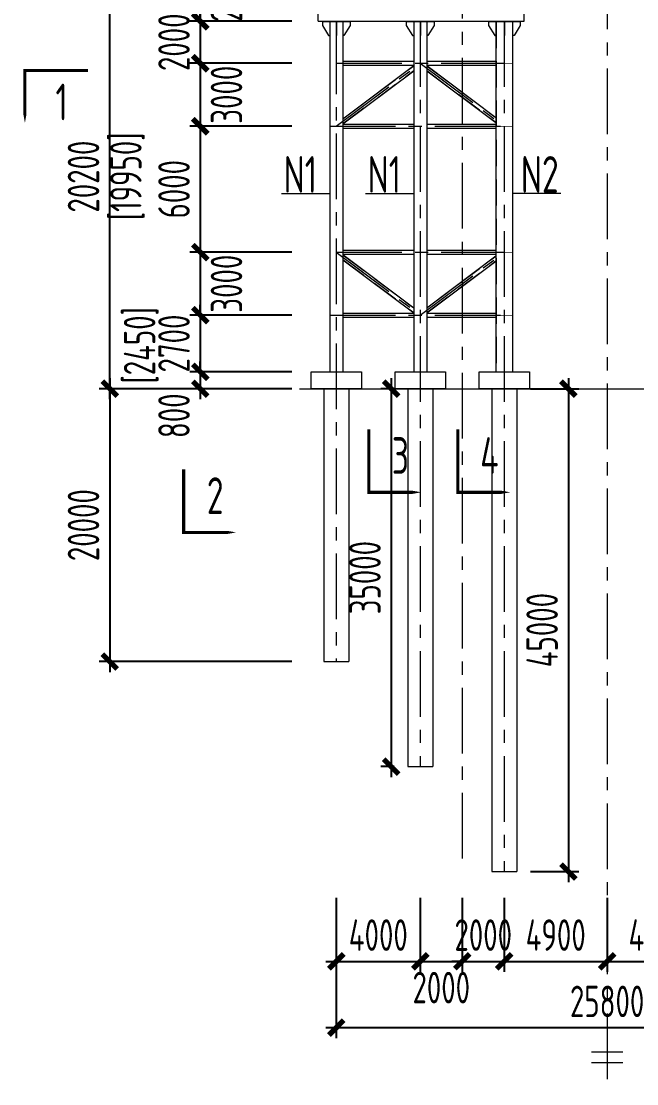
# Model space of a CAD drawing. Extents: x -2876908 to 633791, y -1383861 to 872234.
# Drawn here: x -999 to 28319, y -562083 to -511477 of the extents above; entities that cross this region are included whole.
import ezdxf
from ezdxf.enums import TextEntityAlignment as Align

# ---------------------------------------------------------------- set-up
doc = ezdxf.new("R2010")
doc.units = 0
doc.header["$LTSCALE"] = 5
doc.header["$MEASUREMENT"] = 0
for name, pattern in [('CENTER', [2, 1.25, -0.25, 0.25, -0.25]), ('DASH', [0.35, 0.25, -0.1]), ('DASHED', [0.75, 0.5, -0.25])]:
    doc.linetypes.add(name, pattern=pattern)
doc.layers.get('0').update_dxf_attribs({"linetype": 'CONTINUOUS', "lineweight": 25})
doc.layers.get('DEFPOINTS').update_dxf_attribs({"color": 35, "linetype": 'CONTINUOUS', "lineweight": 13})
for name, color, linetype, lineweight in [('3中心线', 6, 'CENTER', 18), ('4虚线', 2, 'DASHED', 18), ('5标注', 3, 'CONTINUOUS', 15), ('6文本', 7, 'CONTINUOUS', 15), ('7边界线', 8, 'CONTINUOUS', 15), ('8轮廓线', 4, 'CONTINUOUS', 15), ('DIM', 3, 'CONTINUOUS', 0), ('THIN', 7, 'CONTINUOUS', 0)]:
    doc.layers.add(name, color=color, linetype=linetype, lineweight=lineweight)
doc.styles.add('TSSD_Dimension', font='tssdeng.shx', dxfattribs={"width": 0.7, "bigfont": 'hztxt.shx'})
doc.styles.add('TSSD_NORM', font='tssdeng.shx', dxfattribs={"width": 0.7, "bigfont": 'hztxt.shx'})
doc.dimstyles.new('TSSD_100_100', dxfattribs={"dimtxt": 300, "dimasz": 100, "dimexe": 100, "dimexo": 250, "dimgap": 100, "dimtad": 1, "dimdec": 0, "dimzin": 0, "dimdsep": 46, "dimtxsty": 'TSSD_Dimension', "dimblk": 'ARCHTICK', "dimblk1": 'ARCHTICK', "dimblk2": 'ARCHTICK', "dimcen": 0, "dimdle": 100, "dimclrt": 7, "dimadec": 0, "dimazin": 0, "dimtfac": 1, "dimtdec": 0, "dimtix": 1, "dimtmove": 2, "dimatfit": 3, "dimfxl": 1, "dimtolj": 1, "dimtzin": 0, "dimarcsym": 0})

# ---------------------------------------------------------------- blocks, each defined once
blk = doc.blocks.new('_ArchTick')
at = {"color": 0, "linetype": 'ByBlock', "const_width": 0.5}
blk.add_lwpolyline([(-0.71, -0.71), (0.71, 0.71)], dxfattribs=at)
blk = doc.blocks.new('*D512')
at = {"layer": 'DEFPOINTS', "color": 0, "transparency": 16777216}
for p in [(14008, -551977), (18008, -551977), (18008, -556253)]:
    blk.add_point(p, dxfattribs=at)
at = {"layer": 'DIM', "color": 0, "lineweight": -2, "transparency": 16777216}
for p, q in [((14008, -553227), (14008, -556753)), ((18008, -553227), (18008, -556753)), ((13508, -556253), (18508, -556253))]:
    blk.add_line(p, q, dxfattribs=at)
at = {"layer": 'DIM', "color": 0, "lineweight": -2, "transparency": 16777216, "xscale": 500, "yscale": 500, "zscale": 500, "rotation": 180}
blk.add_blockref('_ArchTick', (14008, -556253), dxfattribs=at)
at = {"layer": 'DIM', "color": 0, "lineweight": -2, "transparency": 16777216, "xscale": 500, "yscale": 500, "zscale": 500}
blk.add_blockref('_ArchTick', (18008, -556253), dxfattribs=at)
at = {"layer": 'DIM', "color": 7, "transparency": 16777216, "insert": (16008, -555003), "char_height": 1500, "attachment_point": 5, "style": 'TSSD_Dimension'}
blk.add_mtext('\\A1;4000', dxfattribs=at)
blk = doc.blocks.new('*D509')
at = {"layer": 'DEFPOINTS', "color": 0, "transparency": 16777216}
for p in [(18008, -551977), (20008, -551977), (20008, -556253)]:
    blk.add_point(p, dxfattribs=at)
at = {"layer": 'DIM', "color": 0, "lineweight": -2, "transparency": 16777216}
for p, q in [((18008, -553227), (18008, -556753)), ((20008, -553227), (20008, -556753)), ((17508, -556253), (20508, -556253))]:
    blk.add_line(p, q, dxfattribs=at)
at = {"layer": 'DIM', "color": 0, "lineweight": -2, "transparency": 16777216, "xscale": 500, "yscale": 500, "zscale": 500, "rotation": 180}
blk.add_blockref('_ArchTick', (18008, -556253), dxfattribs=at)
at = {"layer": 'DIM', "color": 0, "lineweight": -2, "transparency": 16777216, "xscale": 500, "yscale": 500, "zscale": 500}
blk.add_blockref('_ArchTick', (20008, -556253), dxfattribs=at)
at = {"layer": 'DIM', "color": 7, "transparency": 16777216, "insert": (19008, -557503), "char_height": 1500, "attachment_point": 5, "style": 'TSSD_Dimension'}
blk.add_mtext('\\A1;2000', dxfattribs=at)
blk = doc.blocks.new('*D510')
at = {"layer": 'DEFPOINTS', "color": 0, "transparency": 16777216}
for p in [(20008, -551977), (22008, -551977), (22008, -556253)]:
    blk.add_point(p, dxfattribs=at)
at = {"layer": 'DIM', "color": 0, "lineweight": -2, "transparency": 16777216}
for p, q in [((20008, -553227), (20008, -556753)), ((22008, -553227), (22008, -556753)), ((20008, -556253), (19508, -556253)), ((20008, -556253), (22008, -556253)), ((22008, -556253), (22508, -556253))]:
    blk.add_line(p, q, dxfattribs=at)
at = {"layer": 'DIM', "color": 0, "lineweight": -2, "transparency": 16777216, "xscale": 500, "yscale": 500, "zscale": 500}
blk.add_blockref('_ArchTick', (20008, -556253), dxfattribs=at)
at = {"layer": 'DIM', "color": 0, "lineweight": -2, "transparency": 16777216, "xscale": 500, "yscale": 500, "zscale": 500, "rotation": 180}
blk.add_blockref('_ArchTick', (22008, -556253), dxfattribs=at)
at = {"layer": 'DIM', "color": 7, "transparency": 16777216, "insert": (21008, -555003), "char_height": 1500, "attachment_point": 5, "style": 'TSSD_Dimension'}
blk.add_mtext('\\A1;2000', dxfattribs=at)
blk = doc.blocks.new('*D507')
at = {"layer": 'DEFPOINTS', "color": 0, "transparency": 16777216}
for p in [(14008, -551977), (39808, -551977), (39808, -559411)]:
    blk.add_point(p, dxfattribs=at)
at = {"layer": 'DIM', "color": 0, "lineweight": -2, "transparency": 16777216}
for p, q in [((14008, -553227), (14008, -559911)), ((39808, -553227), (39808, -559911)), ((13508, -559411), (40308, -559411))]:
    blk.add_line(p, q, dxfattribs=at)
at = {"layer": 'DIM', "color": 0, "lineweight": -2, "transparency": 16777216, "xscale": 500, "yscale": 500, "zscale": 500, "rotation": 180}
blk.add_blockref('_ArchTick', (14008, -559411), dxfattribs=at)
at = {"layer": 'DIM', "color": 0, "lineweight": -2, "transparency": 16777216, "xscale": 500, "yscale": 500, "zscale": 500}
blk.add_blockref('_ArchTick', (39808, -559411), dxfattribs=at)
at = {"layer": 'DIM', "color": 7, "transparency": 16777216, "insert": (26908, -558161), "char_height": 1500, "attachment_point": 5, "style": 'TSSD_Dimension'}
blk.add_mtext('\\A1;25800', dxfattribs=at)
blk = doc.blocks.new('*D511')
at = {"layer": 'DEFPOINTS', "color": 0, "transparency": 16777216}
for p in [(13143, -528977), (3217, -541977), (13143, -541977)]:
    blk.add_point(p, dxfattribs=at)
at = {"layer": 'DIM', "color": 0, "lineweight": -2, "transparency": 16777216}
for p, q in [((3217, -528477), (3217, -542477)), ((11893, -528977), (2717, -528977)), ((11893, -541977), (2717, -541977))]:
    blk.add_line(p, q, dxfattribs=at)
at = {"layer": 'DIM', "color": 0, "lineweight": -2, "transparency": 16777216, "xscale": 500, "yscale": 500, "zscale": 500}
for p, rotation in [((3217, -528977), 90), ((3217, -541977), 270)]:
    blk.add_blockref('_ArchTick', p, dxfattribs=dict(at, rotation=rotation))
at = {"layer": 'DIM', "color": 7, "transparency": 16777216, "insert": (1967, -535477), "char_height": 1500, "attachment_point": 5, "rotation": 90, "style": 'TSSD_Dimension'}
blk.add_mtext('\\A1;20000', dxfattribs=at)
blk = doc.blocks.new('*D633')
at = {"layer": 'DEFPOINTS', "color": 0, "transparency": 16777216}
for p in [(13143, -513477), (7528, -516477), (13143, -516477)]:
    blk.add_point(p, dxfattribs=at)
at = {"layer": 'DIM', "color": 0, "lineweight": -2, "transparency": 16777216}
for p, q in [((7528, -512977), (7528, -516977)), ((11893, -513477), (7028, -513477)), ((11893, -516477), (7028, -516477))]:
    blk.add_line(p, q, dxfattribs=at)
at = {"layer": 'DIM', "color": 0, "lineweight": -2, "transparency": 16777216, "xscale": 500, "yscale": 500, "zscale": 500}
for p, rotation in [((7528, -513477), 90), ((7528, -516477), 270)]:
    blk.add_blockref('_ArchTick', p, dxfattribs=dict(at, rotation=rotation))
at = {"layer": 'DIM', "color": 7, "transparency": 16777216, "insert": (8778, -514977), "char_height": 1500, "attachment_point": 5, "rotation": 90, "style": 'TSSD_Dimension'}
blk.add_mtext('\\A1;3000', dxfattribs=at)
blk = doc.blocks.new('*D635')
at = {"layer": 'DEFPOINTS', "color": 0, "transparency": 16777216}
for p in [(3217, -508777), (13143, -508777), (13143, -528977)]:
    blk.add_point(p, dxfattribs=at)
at = {"layer": 'DIM', "color": 0, "lineweight": -2, "transparency": 16777216}
for p, q in [((3217, -529477), (3217, -508277)), ((11893, -508777), (2717, -508777)), ((11893, -528977), (2717, -528977))]:
    blk.add_line(p, q, dxfattribs=at)
at = {"layer": 'DIM', "color": 0, "lineweight": -2, "transparency": 16777216, "xscale": 500, "yscale": 500, "zscale": 500}
for p, rotation in [((3217, -508777), 90), ((3217, -528977), 270)]:
    blk.add_blockref('_ArchTick', p, dxfattribs=dict(at, rotation=rotation))
at = {"layer": 'DIM', "color": 7, "transparency": 16777216, "insert": (1967, -518877), "char_height": 1500, "attachment_point": 5, "rotation": 90, "style": 'TSSD_Dimension'}
blk.add_mtext('\\A1;20200', dxfattribs=at)
blk = doc.blocks.new('*D627')
at = {"layer": 'DEFPOINTS', "color": 0, "transparency": 16777216}
for p in [(13143, -508777), (7528, -511477), (13143, -511477)]:
    blk.add_point(p, dxfattribs=at)
at = {"layer": 'DIM', "color": 0, "lineweight": -2, "transparency": 16777216}
for p, q in [((7528, -508277), (7528, -511977)), ((11893, -508777), (7028, -508777)), ((11893, -511477), (7028, -511477))]:
    blk.add_line(p, q, dxfattribs=at)
at = {"layer": 'DIM', "color": 0, "lineweight": -2, "transparency": 16777216, "xscale": 500, "yscale": 500, "zscale": 500}
for p, rotation in [((7528, -508777), 90), ((7528, -511477), 270)]:
    blk.add_blockref('_ArchTick', p, dxfattribs=dict(at, rotation=rotation))
at = {"layer": 'DIM', "color": 7, "transparency": 16777216, "insert": (8778, -510127), "char_height": 1500, "attachment_point": 5, "rotation": 90, "style": 'TSSD_Dimension'}
blk.add_mtext('\\A1;2700', dxfattribs=at)
blk = doc.blocks.new('*D628')
at = {"layer": 'DEFPOINTS', "color": 0, "transparency": 16777216}
for p in [(13143, -511477), (7528, -513477), (13143, -513477)]:
    blk.add_point(p, dxfattribs=at)
at = {"layer": 'DIM', "color": 0, "lineweight": -2, "transparency": 16777216}
for p, q in [((7528, -511477), (7528, -510977)), ((11893, -511477), (7028, -511477)), ((7528, -511477), (7528, -513477)), ((11893, -513477), (7028, -513477)), ((7528, -513477), (7528, -513977))]:
    blk.add_line(p, q, dxfattribs=at)
at = {"layer": 'DIM', "color": 0, "lineweight": -2, "transparency": 16777216, "xscale": 500, "yscale": 500, "zscale": 500}
for p, rotation in [((7528, -511477), 270), ((7528, -513477), 90)]:
    blk.add_blockref('_ArchTick', p, dxfattribs=dict(at, rotation=rotation))
at = {"layer": 'DIM', "color": 7, "transparency": 16777216, "insert": (6278, -512477), "char_height": 1500, "attachment_point": 5, "rotation": 90, "style": 'TSSD_Dimension'}
blk.add_mtext('\\A1;2000', dxfattribs=at)
blk = doc.blocks.new('*D629')
at = {"layer": 'DEFPOINTS', "color": 0, "transparency": 16777216}
for p in [(13143, -516477), (7528, -522477), (13143, -522477)]:
    blk.add_point(p, dxfattribs=at)
at = {"layer": 'DIM', "color": 0, "lineweight": -2, "transparency": 16777216}
for p, q in [((7528, -515977), (7528, -522977)), ((11893, -516477), (7028, -516477)), ((11893, -522477), (7028, -522477))]:
    blk.add_line(p, q, dxfattribs=at)
at = {"layer": 'DIM', "color": 0, "lineweight": -2, "transparency": 16777216, "xscale": 500, "yscale": 500, "zscale": 500}
for p, rotation in [((7528, -516477), 90), ((7528, -522477), 270)]:
    blk.add_blockref('_ArchTick', p, dxfattribs=dict(at, rotation=rotation))
at = {"layer": 'DIM', "color": 7, "transparency": 16777216, "insert": (6278, -519477), "char_height": 1500, "attachment_point": 5, "rotation": 90, "style": 'TSSD_Dimension'}
blk.add_mtext('\\A1;6000', dxfattribs=at)
blk = doc.blocks.new('*D630')
at = {"layer": 'DEFPOINTS', "color": 0, "transparency": 16777216}
for p in [(13143, -522477), (7528, -525477), (13143, -525477)]:
    blk.add_point(p, dxfattribs=at)
at = {"layer": 'DIM', "color": 0, "lineweight": -2, "transparency": 16777216}
for p, q in [((7528, -521977), (7528, -525977)), ((11893, -522477), (7028, -522477)), ((11893, -525477), (7028, -525477))]:
    blk.add_line(p, q, dxfattribs=at)
at = {"layer": 'DIM', "color": 0, "lineweight": -2, "transparency": 16777216, "xscale": 500, "yscale": 500, "zscale": 500}
for p, rotation in [((7528, -522477), 90), ((7528, -525477), 270)]:
    blk.add_blockref('_ArchTick', p, dxfattribs=dict(at, rotation=rotation))
at = {"layer": 'DIM', "color": 7, "transparency": 16777216, "insert": (8778, -523977), "char_height": 1500, "attachment_point": 5, "rotation": 90, "style": 'TSSD_Dimension'}
blk.add_mtext('\\A1;3000', dxfattribs=at)
blk = doc.blocks.new('*D631')
at = {"layer": 'DEFPOINTS', "color": 0, "transparency": 16777216}
for p in [(13143, -525477), (7528, -528177), (13143, -528177)]:
    blk.add_point(p, dxfattribs=at)
at = {"layer": 'DIM', "color": 0, "lineweight": -2, "transparency": 16777216}
for p, q in [((7528, -525477), (7528, -524977)), ((11893, -525477), (7028, -525477)), ((7528, -525477), (7528, -528177)), ((11893, -528177), (7028, -528177)), ((7528, -528177), (7528, -528677))]:
    blk.add_line(p, q, dxfattribs=at)
at = {"layer": 'DIM', "color": 0, "lineweight": -2, "transparency": 16777216, "xscale": 500, "yscale": 500, "zscale": 500}
for p, rotation in [((7528, -525477), 270), ((7528, -528177), 90)]:
    blk.add_blockref('_ArchTick', p, dxfattribs=dict(at, rotation=rotation))
at = {"layer": 'DIM', "color": 7, "transparency": 16777216, "insert": (6278, -526827), "char_height": 1500, "attachment_point": 5, "rotation": 90, "style": 'TSSD_Dimension'}
blk.add_mtext('\\A1;2700', dxfattribs=at)
blk = doc.blocks.new('*D632')
at = {"layer": 'DEFPOINTS', "color": 0, "transparency": 16777216}
for p in [(13143, -528177), (7528, -528977), (13143, -528977)]:
    blk.add_point(p, dxfattribs=at)
at = {"layer": 'DIM', "color": 0, "lineweight": -2, "transparency": 16777216}
for p, q in [((7528, -528177), (7528, -527677)), ((11893, -528177), (7028, -528177)), ((7528, -528177), (7528, -528977)), ((11893, -528977), (7028, -528977)), ((7528, -528977), (7528, -529477))]:
    blk.add_line(p, q, dxfattribs=at)
at = {"layer": 'DIM', "color": 0, "lineweight": -2, "transparency": 16777216, "xscale": 500, "yscale": 500, "zscale": 500}
for p, rotation in [((7528, -528177), 270), ((7528, -528977), 90)]:
    blk.add_blockref('_ArchTick', p, dxfattribs=dict(at, rotation=rotation))
at = {"layer": 'DIM', "color": 7, "transparency": 16777216, "insert": (6278, -530267), "char_height": 1500, "attachment_point": 5, "rotation": 90, "style": 'TSSD_Dimension'}
blk.add_mtext('\\A1;800', dxfattribs=at)
blk = doc.blocks.new('*D636')
at = {"layer": 'DEFPOINTS', "color": 0, "transparency": 16777216}
for p in [(18008, -528977), (16623, -546977), (18008, -546977)]:
    blk.add_point(p, dxfattribs=at)
at = {"layer": 'DIM', "color": 0, "lineweight": -2, "transparency": 16777216}
for p, q in [((16623, -528477), (16623, -547477)), ((16758, -528977), (16123, -528977)), ((16758, -546977), (16123, -546977))]:
    blk.add_line(p, q, dxfattribs=at)
at = {"layer": 'DIM', "color": 0, "lineweight": -2, "transparency": 16777216, "xscale": 500, "yscale": 500, "zscale": 500}
for p, rotation in [((16623, -528977), 90), ((16623, -546977), 270)]:
    blk.add_blockref('_ArchTick', p, dxfattribs=dict(at, rotation=rotation))
at = {"layer": 'DIM', "color": 7, "transparency": 16777216, "insert": (15373, -537977), "char_height": 1500, "attachment_point": 5, "rotation": 90, "style": 'TSSD_Dimension'}
blk.add_mtext('\\A1;35000', dxfattribs=at)
blk = doc.blocks.new('*D637')
at = {"layer": 'DEFPOINTS', "color": 0, "transparency": 16777216}
for p in [(22008, -528977), (22008, -551977), (25062, -551977)]:
    blk.add_point(p, dxfattribs=at)
at = {"layer": 'DIM', "color": 0, "lineweight": -2, "transparency": 16777216}
for p, q in [((25062, -528477), (25062, -552477)), ((23258, -528977), (25562, -528977)), ((23258, -551977), (25562, -551977))]:
    blk.add_line(p, q, dxfattribs=at)
at = {"layer": 'DIM', "color": 0, "lineweight": -2, "transparency": 16777216, "xscale": 500, "yscale": 500, "zscale": 500}
for p, rotation in [((25062, -528977), 90), ((25062, -551977), 270)]:
    blk.add_blockref('_ArchTick', p, dxfattribs=dict(at, rotation=rotation))
at = {"layer": 'DIM', "color": 7, "transparency": 16777216, "insert": (23812, -540477), "char_height": 1500, "attachment_point": 5, "rotation": 90, "style": 'TSSD_Dimension'}
blk.add_mtext('\\A1;45000', dxfattribs=at)
blk = doc.blocks.new('*D638')
at = {"layer": 'DEFPOINTS', "color": 0, "transparency": 16777216}
for p in [(22008, -551977), (26908, -551977), (26908, -556253)]:
    blk.add_point(p, dxfattribs=at)
at = {"layer": 'DIM', "color": 0, "lineweight": -2, "transparency": 16777216}
for p, q in [((22008, -553227), (22008, -556753)), ((26908, -553227), (26908, -556753)), ((21508, -556253), (27408, -556253))]:
    blk.add_line(p, q, dxfattribs=at)
at = {"layer": 'DIM', "color": 0, "lineweight": -2, "transparency": 16777216, "xscale": 500, "yscale": 500, "zscale": 500, "rotation": 180}
blk.add_blockref('_ArchTick', (22008, -556253), dxfattribs=at)
at = {"layer": 'DIM', "color": 0, "lineweight": -2, "transparency": 16777216, "xscale": 500, "yscale": 500, "zscale": 500}
blk.add_blockref('_ArchTick', (26908, -556253), dxfattribs=at)
at = {"layer": 'DIM', "color": 7, "transparency": 16777216, "insert": (24458, -555003), "char_height": 1500, "attachment_point": 5, "style": 'TSSD_Dimension'}
blk.add_mtext('\\A1;4900', dxfattribs=at)
blk = doc.blocks.new('*D639')
at = {"layer": 'DEFPOINTS', "color": 0, "transparency": 16777216}
for p in [(26908, -551977), (31808, -551977), (31808, -556253)]:
    blk.add_point(p, dxfattribs=at)
at = {"layer": 'DIM', "color": 0, "lineweight": -2, "transparency": 16777216}
for p, q in [((26908, -553227), (26908, -556753)), ((31808, -553227), (31808, -556753)), ((26408, -556253), (32308, -556253))]:
    blk.add_line(p, q, dxfattribs=at)
at = {"layer": 'DIM', "color": 0, "lineweight": -2, "transparency": 16777216, "xscale": 500, "yscale": 500, "zscale": 500, "rotation": 180}
blk.add_blockref('_ArchTick', (26908, -556253), dxfattribs=at)
at = {"layer": 'DIM', "color": 0, "lineweight": -2, "transparency": 16777216, "xscale": 500, "yscale": 500, "zscale": 500}
blk.add_blockref('_ArchTick', (31808, -556253), dxfattribs=at)
at = {"layer": 'DIM', "color": 7, "transparency": 16777216, "insert": (29358, -555003), "char_height": 1500, "attachment_point": 5, "style": 'TSSD_Dimension'}
blk.add_mtext('\\A1;4900', dxfattribs=at)

msp = doc.modelspace()

# ---------------------------------------------------------------- linework, layer by layer
at = {"layer": '3中心线', "ltscale": 500}
for p, q in [((26908.405, -488731.631), (26908.405, -562082.793)), ((20008.409, -508226.869), (20008.409, -551976.869)), ((18008.409, -511476.869), (18008.409, -546976.869)), ((22008.409, -511476.869), (22008.409, -551976.869)), ((14008.409, -511826.869), (14008.409, -541976.869)), ((14008.409, -513476.869), (22008.409, -513476.869)), ((14008.409, -516476.869), (18008.409, -513476.869)), ((18008.409, -513476.869), (22008.409, -516476.869)), ((13703.409, -516476.869), (22008.409, -516476.869)), ((14008.409, -522476.869), (22008.409, -522476.869)), ((14008.409, -522476.869), (18008.409, -525476.869)), ((18008.409, -525476.869), (22008.409, -522476.869)), ((13703.409, -525476.869), (22008.409, -525476.869))]:
    msp.add_line(p, q, dxfattribs=at)
at = {"layer": '4虚线', "ltscale": 500}
for p, q in [((13703.409, -511506.869), (13703.409, -528176.869)), ((14313.409, -511506.869), (14313.409, -528176.869)), ((17703.409, -511506.869), (17703.409, -528176.869)), ((18313.409, -511506.869), (18313.409, -528176.869)), ((21620.409, -511506.869), (21620.409, -528176.869)), ((22396.409, -511506.869), (22396.409, -528176.869)), ((14323.409, -513385.869), (17693.409, -513385.869)), ((14323.409, -513567.869), (17693.409, -513567.869)), ((14323.409, -516126.869), (17693.409, -513599.369)), ((18323.409, -513385.869), (21608.409, -513385.869)), ((18323.409, -513567.869), (21608.409, -513567.869)), ((18323.409, -513599.369), (21608.409, -516063.119)), ((14323.409, -516354.369), (17693.409, -513826.869)), ((18323.409, -513826.869), (21608.409, -516290.619)), ((14323.409, -516385.869), (17693.409, -516385.869)), ((14323.409, -516567.869), (17693.409, -516567.869)), ((18323.409, -516385.869), (21608.409, -516385.869)), ((18323.409, -516567.869), (21608.409, -516567.869)), ((14323.409, -522385.869), (17693.409, -522385.869)), ((14323.409, -522567.869), (17693.409, -522567.869)), ((14323.409, -522599.369), (17693.409, -525126.869)), ((18323.409, -522385.869), (21608.409, -522385.869)), ((18323.409, -522567.869), (21608.409, -522567.869)), ((18323.409, -525126.869), (21608.409, -522663.119)), ((14323.409, -522826.869), (17693.409, -525354.369)), ((18323.409, -525354.369), (21608.409, -522890.619)), ((14323.409, -525385.869), (17693.409, -525385.869)), ((14323.409, -525567.869), (17693.409, -525567.869)), ((18323.409, -525385.869), (21608.409, -525385.869)), ((18323.409, -525567.869), (21608.409, -525567.869))]:
    msp.add_line(p, q, dxfattribs=at)
at = {"layer": '5标注'}
for p, q in [((11392.655, -519682.657), (13693.409, -519682.657)), ((15392.655, -519682.657), (17693.409, -519682.657)), ((24709.162, -519682.657), (22408.409, -519682.657))]:
    msp.add_line(p, q, dxfattribs=at)
at = {"layer": '5标注', "flags": 128}
for points in [[(2176.381, -513823.082, 150, 150, 0), (-823.619, -513823.082, 150, 150, 0), (-823.619, -515323.082, 350, 0, 0), (-823.619, -516323.082, 0, 0, 0)], [(15561.571, -530912.205, 150, 150, 0), (15561.571, -533912.205, 150, 150, 0), (17061.571, -533912.205, 350, 0, 0), (18061.571, -533912.205, 0, 0, 0)], [(19800.237, -530912.205, 150, 150, 0), (19800.237, -533912.205, 150, 150, 0), (21300.237, -533912.205, 350, 0, 0), (22300.237, -533912.205, 0, 0, 0)], [(6739.327, -532823.431, 150, 150, 0), (6739.327, -535823.431, 150, 150, 0), (8239.327, -535823.431, 350, 0, 0), (9239.327, -535823.431, 0, 0, 0)]]:
    msp.add_lwpolyline(points, format="xyseb", dxfattribs=at)
at = {"layer": '5标注', "linetype": 'DASH', "ltscale": 100, "const_width": 30, "flags": 128}
for points in [[(21608.409, -513476.869), (22408.409, -513476.869)], [(21608.409, -516476.869), (22408.409, -516476.869)], [(21608.409, -522476.869), (22408.409, -522476.869)], [(21608.409, -525476.869), (22408.409, -525476.869)]]:
    msp.add_lwpolyline(points, dxfattribs=at)
at = {"layer": '7边界线'}
msp.add_line((12253.043, -528976.869), (45738.617, -528976.869), dxfattribs=at)
at = {"layer": '8轮廓线'}
for p, q in [((13143.409, -511476.869), (13143.409, -510276.869)), ((22958.409, -511476.869), (22958.409, -510276.869)), ((13143.409, -511476.869), (22958.409, -511476.869)), ((13343.409, -511506.869), (13343.409, -511476.869)), ((13343.409, -511476.869), (14673.409, -511476.869)), ((14673.409, -511506.869), (13343.409, -511506.869)), ((13343.409, -511506.869), (13343.409, -511676.869)), ((13693.409, -511506.869), (13693.409, -528176.869)), ((13998.409, -511506.869), (13998.409, -512156.869)), ((14018.409, -511506.869), (14018.409, -512156.869)), ((14323.409, -511506.869), (14323.409, -528176.869)), ((14673.409, -511506.869), (14673.409, -511476.869)), ((14673.409, -511506.869), (14673.409, -511676.869)), ((14673.409, -511506.869), (14673.409, -511676.869)), ((17343.409, -511506.869), (17343.409, -511476.869)), ((17343.409, -511476.869), (18673.409, -511476.869)), ((18673.409, -511506.869), (17343.409, -511506.869)), ((17343.409, -511506.869), (17343.409, -511676.869)), ((17693.409, -511506.869), (17693.409, -528176.869)), ((17998.409, -511506.869), (17998.409, -512156.869)), ((18018.409, -511506.869), (18018.409, -512156.869)), ((18323.409, -511506.869), (18323.409, -528176.869)), ((18673.409, -511506.869), (18673.409, -511476.869)), ((18673.409, -511506.869), (18673.409, -511676.869)), ((18673.409, -511506.869), (18673.409, -511676.869)), ((21258.409, -511506.869), (21258.409, -511476.869)), ((21258.409, -511476.869), (22758.409, -511476.869)), ((22758.409, -511506.869), (21258.409, -511506.869)), ((21258.409, -511506.869), (21258.409, -511676.869)), ((21608.409, -511476.869), (22408.409, -511476.869)), ((21608.409, -511506.869), (21608.409, -528176.869)), ((21998.409, -511506.869), (21998.409, -512156.869)), ((22018.409, -511506.869), (22018.409, -512156.869)), ((22408.409, -511506.869), (22408.409, -528176.869)), ((22758.409, -511506.869), (22758.409, -511476.869)), ((22758.409, -511506.869), (22758.409, -511676.869)), ((13343.409, -511676.869), (13643.409, -512156.869)), ((14673.409, -511676.869), (14373.409, -512156.869)), ((17343.409, -511676.869), (17643.409, -512156.869)), ((18673.409, -511676.869), (18373.409, -512156.869)), ((21258.409, -511676.869), (21558.409, -512156.869)), ((22758.409, -511676.869), (22474.113, -512156.869)), ((13643.409, -512156.869), (13693.409, -512156.869)), ((14018.409, -512156.869), (13998.409, -512156.869)), ((14373.409, -512156.869), (14323.409, -512156.869)), ((17643.409, -512156.869), (17693.409, -512156.869)), ((18018.409, -512156.869), (17998.409, -512156.869)), ((18373.409, -512156.869), (18323.409, -512156.869)), ((21558.409, -512156.869), (21608.409, -512156.869)), ((22018.409, -512156.869), (21998.409, -512156.869)), ((22474.113, -512156.869), (22408.409, -512156.869)), ((14323.409, -513379.869), (17693.409, -513379.869)), ((14323.409, -513573.869), (17693.409, -513573.869)), ((14323.409, -516119.369), (17693.409, -513591.869)), ((18323.409, -513379.869), (21608.409, -513379.869)), ((18323.409, -513573.869), (21608.409, -513573.869)), ((18323.409, -513591.869), (21608.409, -516055.619)), ((14323.409, -516361.869), (17693.409, -513834.369)), ((18323.409, -513834.369), (21608.409, -516298.119)), ((14323.409, -516379.869), (17693.409, -516379.869)), ((14323.409, -516573.869), (17693.409, -516573.869)), ((18323.409, -516379.869), (21608.409, -516379.869)), ((18323.409, -516573.869), (21608.409, -516573.869)), ((14323.409, -522379.869), (17693.409, -522379.869)), ((14323.409, -522573.869), (17693.409, -522573.869)), ((14323.409, -522591.869), (17693.409, -525119.369)), ((18323.409, -522379.869), (21608.409, -522379.869)), ((18323.409, -522573.869), (21608.409, -522573.869)), ((18323.409, -525119.369), (21608.409, -522655.619)), ((14323.409, -522834.369), (17693.409, -525361.869)), ((18323.409, -525361.869), (21608.409, -522898.119)), ((14323.409, -525379.869), (17693.409, -525379.869)), ((14323.409, -525573.869), (17693.409, -525573.869)), ((18323.409, -525379.869), (21608.409, -525379.869)), ((18323.409, -525573.869), (21608.409, -525573.869)), ((13408.409, -528976.869), (13408.409, -541976.869)), ((14608.409, -528976.869), (14608.409, -541976.869)), ((17408.409, -528976.869), (17408.409, -546976.869)), ((18608.409, -528976.869), (18608.409, -546976.869)), ((21408.409, -528976.869), (21408.409, -551976.869)), ((22608.409, -528976.869), (22608.409, -551976.869)), ((13408.409, -541976.869), (14608.409, -541976.869)), ((17408.409, -546976.869), (18608.409, -546976.869)), ((21408.409, -551976.869), (22608.409, -551976.869))]:
    msp.add_line(p, q, dxfattribs=at)
for points in [[(12808.409, -528976.869), (12808.409, -528176.869), (15208.409, -528176.869), (15208.409, -528976.869)], [(16808.409, -528976.869), (16808.409, -528176.869), (19208.409, -528176.869), (19208.409, -528976.869)], [(20808.409, -528976.869), (20808.409, -528176.869), (23208.409, -528176.869), (23208.409, -528976.869)]]:
    msp.add_lwpolyline(points, close=True, dxfattribs=at)
at = {"layer": 'THIN'}
for p, q in [((27658.405, -560582.793), (26158.405, -560582.793)), ((27658.405, -561082.793), (26158.405, -561082.793))]:
    msp.add_line(p, q, dxfattribs=at)

# ---------------------------------------------------------------- texts
at = {"layer": '5标注', "color": 7, "char_height": 1750, "style": 'TSSD_NORM'}
for s, insert, attachment_point in [('N1', (11500.155, -519650.157), 7), ('N1', (15500.155, -519650.157), 7), ('N2', (24601.662, -519650.157), 9)]:
    msp.add_mtext(s, dxfattribs=dict(at, insert=insert, attachment_point=attachment_point))
at = {"layer": '6文本', "style": 'TSSD_NORM', "width": 0.7}
for s, p in [('1', (926.381, -515323.082)), ('3', (17061.571, -532162.205)), ('4', (21300.237, -532162.205)), ('2', (8239.327, -534073.431))]:
    msp.add_text(s, height=1750, dxfattribs=at).set_placement(p, align=Align.MIDDLE_CENTER)
at = {"layer": 'DIM', "color": 7, "char_height": 1500, "attachment_point": 5, "rotation": 90, "style": 'TSSD_Dimension'}
for s, insert in [('\\A1;[19950]', (4058.407, -518864.555)), ('\\A1;[2450]', (4713.965, -526913.453))]:
    msp.add_mtext(s, dxfattribs=dict(at, insert=insert))

# ---------------------------------------------------------------- dimensions: what is measured, and where the dimension line sits
at = {"layer": 'DIM'}
for base, p1, p2, picture, middle in [((7527.551, -511476.869), (13143.409, -508776.869), (13143.409, -511476.869), '*D627', (8777.551, -510126.869)), ((7527.551, -516476.869), (13143.409, -513476.869), (13143.409, -516476.869), '*D633', (8777.551, -514976.869)), ((7527.551, -525476.869), (13143.409, -522476.869), (13143.409, -525476.869), '*D630', (8777.551, -523976.869)), ((7527.551, -528976.869), (13143.409, -528176.869), (13143.409, -528976.869), '*D632', (6277.551, -530267.254))]:
    dim = msp.add_linear_dim(base=base, p1=p1, p2=p2, angle=90, dimstyle='TSSD_100_100', override={"dimtxt": 1500, "dimasz": 500, "dimexe": 500, "dimexo": 1250, "dimgap": 500, "dimdle": 500}, dxfattribs=at)
    dim.commit()
    dim.dimension.update_dxf_attribs({"geometry": picture, "text_midpoint": middle, "dimtype": 160})
for base, p1, p2, picture, middle in [((3216.62, -508776.869), (13143.409, -528976.869), (13143.409, -508776.869), '*D635', (1966.62, -518876.869)), ((7527.551, -513476.869), (13143.409, -511476.869), (13143.409, -513476.869), '*D628', (6277.551, -512476.869)), ((7527.551, -522476.869), (13143.409, -516476.869), (13143.409, -522476.869), '*D629', (6277.551, -519476.869)), ((7527.551, -528176.869), (13143.409, -525476.869), (13143.409, -528176.869), '*D631', (6277.551, -526826.869))]:
    dim = msp.add_linear_dim(base=base, p1=p1, p2=p2, angle=90, dimstyle='TSSD_100_100', override={"dimtxt": 1500, "dimasz": 500, "dimexe": 500, "dimexo": 1250, "dimgap": 500, "dimdle": 500}, dxfattribs=at)
    dim.commit()
    dim.dimension.update_dxf_attribs({"geometry": picture, "text_midpoint": middle})
for base, p1, p2, text, picture, middle in [((3216.62, -541976.869), (13143.409, -528976.869), (13143.409, -541976.869), '20000', '*D511', (1966.62, -535476.869)), ((16623.349, -546976.869), (18008.409, -528976.869), (18008.409, -546976.869), '35000', '*D636', (15373.349, -537976.869)), ((25061.96, -551976.869), (22008.409, -528976.869), (22008.409, -551976.869), '45000', '*D637', (23811.96, -540476.869))]:
    dim = msp.add_linear_dim(base=base, p1=p1, p2=p2, angle=90, text=text, dimstyle='TSSD_100_100', override={"dimtxt": 1500, "dimasz": 500, "dimexe": 500, "dimexo": 1250, "dimgap": 500, "dimdle": 500}, dxfattribs=at)
    dim.commit()
    dim.dimension.update_dxf_attribs({"geometry": picture, "text_midpoint": middle})
for base, p1, p2, picture, middle in [((18008.409, -556253.31), (14008.409, -551976.869), (18008.409, -551976.869), '*D512', (16008.409, -555003.31)), ((39808.402, -559411.349), (14008.409, -551976.869), (39808.402, -551976.869), '*D507', (26908.405, -558161.349)), ((22008.409, -556253.31), (20008.409, -551976.869), (22008.409, -551976.869), '*D510', (21008.409, -555003.31)), ((26908.405, -556253.31), (22008.409, -551976.869), (26908.405, -551976.869), '*D638', (24458.407, -555003.31)), ((31808.402, -556253.31), (26908.405, -551976.869), (31808.402, -551976.869), '*D639', (29358.404, -555003.31))]:
    dim = msp.add_linear_dim(base=base, p1=p1, p2=p2, dimstyle='TSSD_100_100', override={"dimtxt": 1500, "dimasz": 500, "dimexe": 500, "dimexo": 1250, "dimgap": 500, "dimdle": 500}, dxfattribs=at)
    dim.commit()
    dim.dimension.update_dxf_attribs({"geometry": picture, "text_midpoint": middle})
dim = msp.add_linear_dim(base=(20008.409, -556253.31), p1=(18008.409, -551976.869), p2=(20008.409, -551976.869), dimstyle='TSSD_100_100', override={"dimtxt": 1500, "dimasz": 500, "dimexe": 500, "dimexo": 1250, "dimgap": 500, "dimdle": 500}, dxfattribs=at)
dim.commit()
dim.dimension.update_dxf_attribs({"geometry": '*D509', "text_midpoint": (19008.409, -557503.31), "dimtype": 160})

doc.saveas('drawing.dxf')
